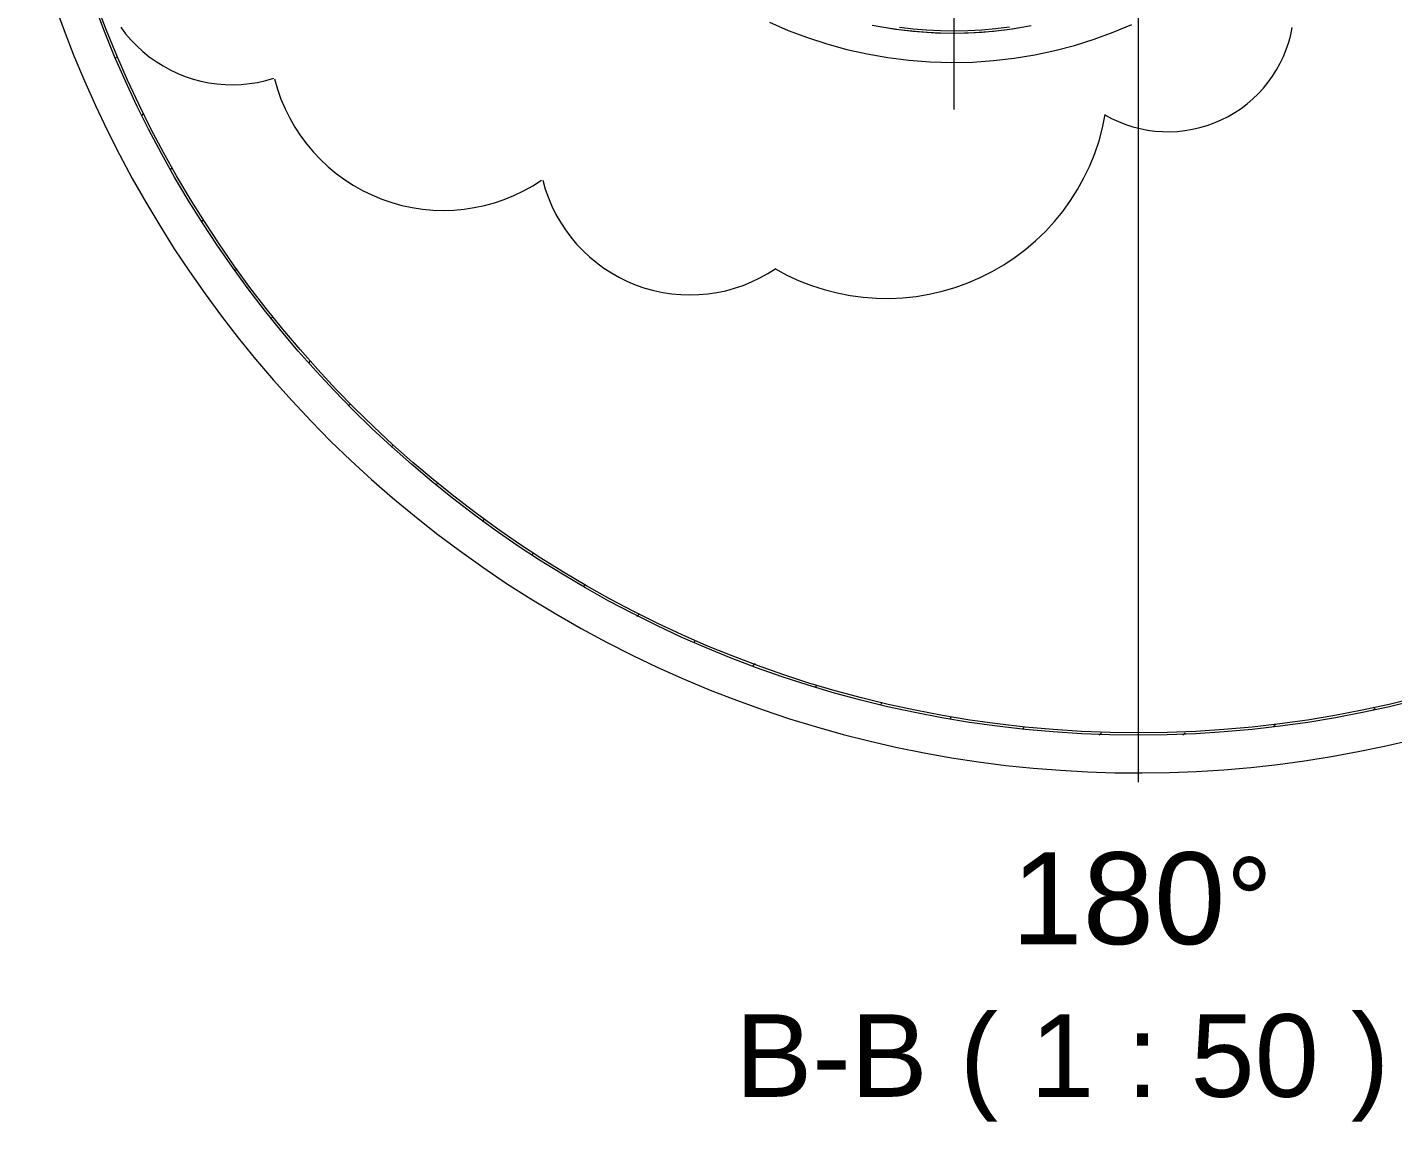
# Model space of a CAD drawing. Header units: millimetres. Extents: x 0 to 62767, y -13570 to 23963.
# Drawn here: x 12078 to 14293, y 7402 to 9177 of the extents above; entities that cross this region are included whole.
import ezdxf

# ---------------------------------------------------------------- set-up
doc = ezdxf.new("R2010")
doc.units = ezdxf.units.MM

msp = doc.modelspace()

# ---------------------------------------------------------------- linework, layer by layer
at = {"color": 7, "lineweight": 0}
for points in [[(13880, 10076.19), (13880, 7956.19)], [(13880, 9935.238), (13880, 7952.381)], [(12122.707, 9212.981), (12137.767, 9171.668), (12153.8, 9130.703), (12170.801, 9090.104), (12188.764, 9049.891), (12207.684, 9010.083), (12227.557, 8970.698), (12248.376, 8931.756), (12270.137, 8893.275), (12292.835, 8855.274), (12316.464, 8817.772), (12341.019, 8780.789), (12366.495, 8744.342), (12392.887, 8708.451), (12420.189, 8673.135), (12448.397, 8638.413), (12477.505, 8604.303), (12507.509, 8570.825), (12538.402, 8537.998), (12570.18, 8505.839), (12602.837, 8474.369), (12636.369, 8443.606), (12670.77, 8413.569), (12706.035, 8384.277), (12742.159, 8355.748), (12779.136, 8328.003), (12816.962, 8301.059), (12855.631, 8274.936), (12895.138, 8249.652), (12935.478, 8225.227), (12976.413, 8201.811), (13017.693, 8179.54), (13059.301, 8158.409), (13101.217, 8138.413), (13143.422, 8119.549), (13185.897, 8101.811), (13228.624, 8085.194), (13271.582, 8069.694), (13314.753, 8055.307), (13358.118, 8042.027), (13401.658, 8029.851), (13445.354, 8018.772), (13489.186, 8008.788), (13533.137, 7999.892), (13577.186, 7992.081), (13621.314, 7985.35), (13665.503, 7979.694), (13709.734, 7975.108), (13753.987, 7971.589), (13798.244, 7969.13), (13842.485, 7967.728), (13886.692, 7967.378), (13930.844, 7968.075), (13974.924, 7969.815), (14018.913, 7972.593), (14062.79, 7976.404), (14106.538, 7981.244), (14150.136, 7987.108), (14193.567, 7993.991), (14236.811, 8001.889), (14279.848, 8010.797), (14322.661, 8020.711)], [(13580.952, 9205.714), (13580.952, 9043.81)], [(12229.598, 9177.163), (12237.596, 9166.591), (12246.243, 9156.483), (12255.522, 9146.87), (12265.418, 9137.786), (12275.916, 9129.263), (12286.913, 9121.394), (12298.292, 9114.254), (12310.017, 9107.849), (12322.053, 9102.185), (12334.364, 9097.269), (12346.916, 9093.107), (12359.672, 9089.704), (12372.597, 9087.067), (12385.656, 9085.203), (12398.813, 9084.116), (12412.033, 9083.814), (12425.28, 9084.302), (12438.52, 9085.586), (12451.716, 9087.674), (12464.834, 9090.57), (12477.837, 9094.281)], [(13282.279, 9185.145), (13312.591, 9172.018), (13343.622, 9160.271), (13375.334, 9149.945), (13407.689, 9141.078), (13440.648, 9133.709), (13474.175, 9127.876), (13508.231, 9123.619), (13542.779, 9120.976), (13577.414, 9119.994), (13611.728, 9120.669), (13645.681, 9122.967), (13679.23, 9126.851), (13712.334, 9132.289), (13744.952, 9139.245), (13777.04, 9147.684), (13808.558, 9157.573), (13839.464, 9168.874), (13869.717, 9181.556)], [(13448.721, 9180.72), (13470.565, 9176.689), (13492.566, 9173.387), (13514.706, 9170.821), (13536.966, 9168.997), (13559.329, 9167.923), (13581.778, 9167.605), (13604.294, 9168.051), (13626.86, 9169.266), (13649.458, 9171.258), (13672.069, 9174.034), (13694.677, 9177.6)], [(13455.254, 9179.409), (13486.676, 9174.201), (13518.61, 9170.465), (13550.685, 9168.256), (13582.529, 9167.588), (13614.102, 9168.43), (13645.364, 9170.751), (13676.275, 9174.523), (13706.797, 9179.713)], [(13492.881, 9177.189), (13514.906, 9174.63), (13537.052, 9172.81), (13559.301, 9171.737), (13581.635, 9171.416), (13604.036, 9171.854), (13626.487, 9173.06), (13648.969, 9175.039), (13671.466, 9177.797)], [(13826.178, 9035.059), (13837.168, 9029.15), (13848.423, 9023.954), (13859.907, 9019.472), (13871.589, 9015.704), (13883.435, 9012.653), (13895.412, 9010.32), (13907.486, 9008.707), (13919.626, 9007.814), (13931.797, 9007.644), (13943.967, 9008.197), (13956.101, 9009.476), (13968.168, 9011.481), (13980.134, 9014.214), (13991.966, 9017.677), (14003.631, 9021.871), (14015.095, 9026.798), (14026.239, 9032.412), (14036.95, 9038.65), (14047.209, 9045.487), (14056.996, 9052.895), (14066.29, 9060.849), (14075.07, 9069.321), (14083.318, 9078.287), (14091.012, 9087.719), (14098.133, 9097.592), (14104.659, 9107.878), (14110.572, 9118.551), (14115.851, 9129.586), (14120.475, 9140.956), (14124.425, 9152.635), (14127.68, 9164.595), (14130.22, 9176.812)], [(12479.165, 9093.286), (12483.91, 9076.715), (12489.615, 9060.569), (12496.247, 9044.884), (12503.778, 9029.692), (12512.176, 9015.029), (12521.41, 9000.928), (12531.451, 8987.423), (12542.268, 8974.549), (12553.83, 8962.34), (12566.106, 8950.83), (12579.067, 8940.054), (12592.682, 8930.045), (12606.92, 8920.837), (12621.75, 8912.466), (12637.143, 8904.964), (12653.067, 8898.367), (12669.363, 8892.75), (12685.861, 8888.162), (12702.514, 8884.598), (12719.278, 8882.054), (12736.106, 8880.522), (12752.954, 8879.999), (12769.775, 8880.478), (12786.525, 8881.954), (12803.158, 8884.422), (12819.628, 8887.877), (12835.889, 8892.313), (12851.897, 8897.724), (12867.606, 8904.106), (12882.97, 8911.453), (12897.944, 8919.76), (12912.482, 8929.02)], [(13290.931, 8785.514), (13310.305, 8775.099), (13330.144, 8765.939), (13350.388, 8758.038), (13370.981, 8751.396), (13391.863, 8746.018), (13412.975, 8741.906), (13434.261, 8739.061), (13455.66, 8737.488), (13477.115, 8737.187), (13498.568, 8738.163), (13519.959, 8740.417), (13541.231, 8743.952), (13562.324, 8748.77), (13583.181, 8754.875), (13603.744, 8762.268), (13623.953, 8770.952), (13643.597, 8780.848), (13662.479, 8791.845), (13680.563, 8803.897), (13697.815, 8816.956), (13714.198, 8830.977), (13729.676, 8845.913), (13744.215, 8861.717), (13757.778, 8878.344), (13770.33, 8895.747), (13781.835, 8913.879), (13792.258, 8932.695), (13801.564, 8952.147), (13809.715, 8972.189), (13816.678, 8992.776), (13822.416, 9013.86), (13826.894, 9035.396)], [(12914.244, 8928.854), (12918.382, 8914.403), (12923.357, 8900.323), (12929.141, 8886.645), (12935.708, 8873.397), (12943.031, 8860.61), (12951.084, 8848.313), (12959.841, 8836.536), (12969.273, 8825.309), (12979.356, 8814.662), (12990.062, 8804.625), (13001.364, 8795.227), (13013.237, 8786.499), (13025.653, 8778.469), (13038.586, 8771.169), (13052.009, 8764.627), (13065.897, 8758.874), (13080.108, 8753.976), (13094.494, 8749.975), (13109.017, 8746.867), (13123.635, 8744.648), (13138.311, 8743.312), (13153.003, 8742.856), (13167.672, 8743.274), (13182.279, 8744.561), (13196.783, 8746.714), (13211.146, 8749.726), (13225.327, 8753.595), (13239.287, 8758.314), (13252.986, 8763.879), (13266.384, 8770.286), (13279.442, 8777.53), (13292.12, 8785.605)]]:
    msp.add_lwpolyline(points, dxfattribs=at)
at = {"color": 179, "lineweight": 0, "true_color": 0x1e1e47}
for points in [[(12220.952, 9127.619), (12224.762, 9129.524)], [(12264.762, 9034.285), (12266.666, 9038.095)], [(12310.476, 8946.667), (12312.381, 8948.571)], [(12361.904, 8862.857), (12363.809, 8864.761)], [(12415.238, 8782.857), (12419.047, 8784.761)], [(12472.381, 8704.762), (12476.19, 8706.667)], [(12535.237, 8632.381), (12537.143, 8636.19)], [(12599.999, 8563.81), (12601.905, 8565.714)], [(12668.572, 8497.143), (12672.381, 8499.047)], [(12740.952, 8434.285), (12744.762, 8438.095)], [(12817.142, 8375.238), (12819.048, 8379.048)], [(12897.143, 8321.904), (12899.047, 8323.809)], [(12980.952, 8270.476), (12982.857, 8272.381)], [(13066.667, 8220.952), (13070.476, 8224.762)], [(13160, 8179.047), (13161.905, 8182.857)], [(13255.238, 8140.952), (13259.047, 8144.762)], [(13356.191, 8106.667), (13358.095, 8108.571)], [(13462.857, 8078.095), (13464.762, 8081.905)], [(14260.952, 8068.571), (14264.762, 8072.381)], [(13575.238, 8055.238), (13577.143, 8059.048)], [(13693.333, 8038.095), (13695.237, 8041.905)], [(14099.047, 8041.905), (14102.857, 8045.714)], [(13817.142, 8028.571), (13820.952, 8032.381)], [(13952.381, 8028.571), (13956.19, 8032.381)]]:
    msp.add_lwpolyline(points, dxfattribs=at)
at = {"color": 7, "lineweight": 0}
for radius in [1802.857, 1799.047]:
    msp.add_circle((13880.952, 9831.428), radius, dxfattribs=at)

# ---------------------------------------------------------------- texts
at = {"color": 7, "attachment_point": 1}
for s, insert, char_height in [('{\\fArial|b0|i0|c0;180}', (13674.285, 7838.561), 149.03763), ('{\\fAIGDT|b0|i0|c0;~}', (14022.858, 7830.357), 140.83371), ('{\\fArial|b0|i0|c0;B-B ( 1 : 50 )}', (13226.667, 7575.902), 133.99712)]:
    msp.add_mtext(s, dxfattribs=dict(at, insert=insert, char_height=char_height))

doc.saveas('drawing.dxf')
